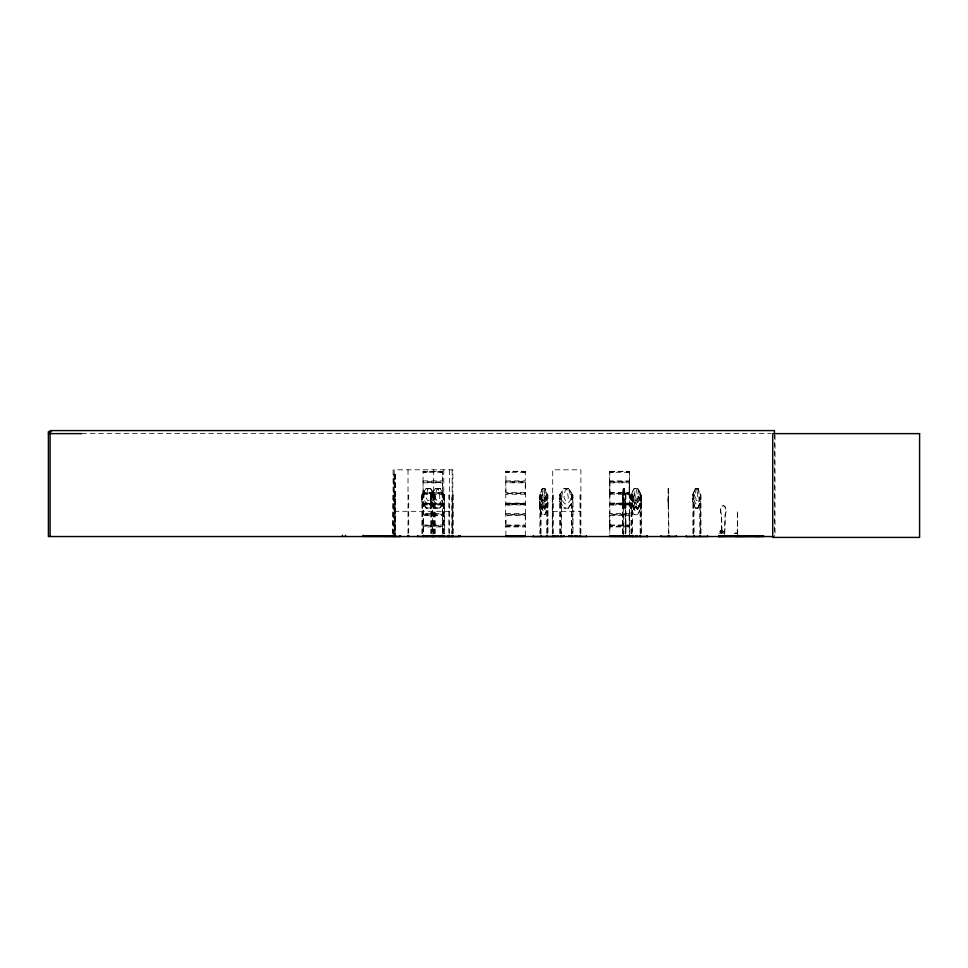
<?xml version="1.0" encoding="UTF-8"?>
<svg xmlns="http://www.w3.org/2000/svg" width="968" height="968" viewBox="0 0 968 968"><rect width="100%" height="100%" fill="white"/><g stroke="black" fill="none" stroke-linecap="round" stroke-linejoin="round"><path stroke-width="0.73" stroke-dasharray="4.84 3.63" d="M442.594 533.489L442.594 526.919L423.161 526.919L422.992 526.217L442.739 526.265L442.703 525.612L423.028 525.66L423.185 520.24M423.185 487.582L422.992 493.063L442.763 493.063L442.703 525.612M505.719 525.66L505.719 526.265L525.515 525.963L505.744 525.66L505.901 520.24M505.901 487.582L505.841 492.748M525.285 520.24L525.479 514.25L505.659 514.407L505.804 493.765M525.285 487.582L525.479 481.604L505.744 481.568L505.877 492.349L525.297 492.349L525.297 482.814L505.877 482.814M609.767 525.116L609.779 520.24M609.779 492.349L609.779 487.582M629.551 526.011L609.622 526.253L609.949 520.24M609.779 480.902L609.719 492.639L609.949 487.582M629.152 520.24L629.394 514.504M629.152 487.582L629.527 482.112L609.622 482.149L609.695 471.283L609.973 472.287M629.333 520.24L629.502 514.807L609.622 514.807L609.937 524.995M629.333 487.582L629.381 482.475M668.404 488.562L668.44 495.023M668.235 488.562L668.404 508.139L668.247 499.96L668.21 503.88M668.368 488.392L668.888 533.574M724.512 534.542L725.056 514.54A5.191 2.674 -90 0 0 725.056 507.196A5.191 2.674 -90 0 0 721.281 507.196A5.191 2.674 -90 0 0 721.281 514.54L721.801 533.114M724.826 533.114L725.335 514.54A5.191 2.674 -90 0 0 725.335 507.196A5.191 2.674 -90 0 0 721.559 507.196A5.191 2.674 -90 0 0 721.559 514.54L722.067 533.114M442.606 471.706L423.064 471.307L423.028 481.568L442.739 482.1M423.185 525.055L442.594 524.995L442.594 515.472L423.161 515.472L423.052 514.855L442.703 514.855M442.739 526.265L442.57 535.861M505.901 480.951L505.768 471.307L525.455 471.343M505.889 525.116L505.768 514.855L525.455 514.807M505.901 525.055L525.297 524.995L525.297 515.472L505.877 515.472M525.43 514.153L525.479 493.063L505.659 493.317L525.455 493.619M525.297 494.273L505.901 494.273M525.285 535.861L525.455 526.265M609.767 525.055L609.743 515.182M629.406 513.996L629.478 492.954M629.333 535.861L629.381 526.12M609.876 513.996L609.937 492.579L609.562 493.208M622.654 494.987L622.545 533.574M629.551 481.81L629.527 471.489M623.344 536.538L623.344 495.023L624.13 489.409M735.825 533.549L735.825 533.465M735.886 533.09L736.733 533.465M721.051 532.206C723.362 531.299 720.168 531.541 720.954 531.831M720.761 531.614C721.184 531.105 720.47 531.529 720.954 531.492M723.072 531.214L722.382 532.158L722.515 531.492M722.793 531.275L722.915 531.747M722.697 531.045L723.011 532.11M720.749 531.517L723.072 532.11M609.949 525.116L609.949 526.919M623.077 494.539L623.077 533.574M722.007 531.117L721.934 532.049M722.043 531.976L722.297 531.117L722.915 532.279M721.547 531.662L721.329 531.263M442.751 504.183L423.149 504.304M525.455 504.292L505.865 504.328M629.394 503.675L609.598 503.529M629.369 526.64L629.152 535.861M625.243 501.497L624.469 508.139L623.307 508.139L622.339 494.963L623.307 488.392L624.469 488.392L625.413 495.023L625.401 533.574M622.533 495.023L623.477 488.392M624.3 508.139L625.413 501.497M544.004 489.409L544.827 497.915L544.004 500.48L543.145 500.48L542.286 495.023L543.145 489.409L544.149 489.409M543.145 495.991L542.286 504.509L543.145 507.063L544.004 507.063L544.827 501.618L544.004 495.991L543 495.991M624.13 503.88L624.287 488.562M736.854 533.549L736.878 532.932M722.709 532.061L723.12 531.347M636.484 489.409L637.634 497.915L636.484 500.48L635.359 500.48L634.258 495.023L635.359 489.409L636.617 489.409M635.359 495.991L634.258 504.509L635.359 507.063L636.484 507.063L637.634 501.618L636.484 495.991L635.238 495.991M541.064 533.574L541.064 495.023L542.286 488.562L544.984 488.562M541.015 501.618L542.286 495.144M722.733 531.807L719.829 531.771M722.358 531.347L722.648 532.182M736.116 533.09L736.297 533.562M629.212 493.874L629.551 514.298L609.562 514.298M632.552 501.618L634.246 495.144L630.87 501.618L634.318 508.139M423.016 481.556L423.161 492.349L442.594 492.349L442.703 482.209L423.113 482.366M422.98 493.111L423.185 535.861M423.161 494.164L442.594 494.273L442.594 513.548L423.161 513.548L423.016 514.807M722.902 531.904L722.866 532.194M721.172 531.142L723.011 531.335L722.261 532.049M430.554 488.562L426.162 488.562L424.032 495.023L424.032 499.96L426.864 503.88M540.422 494.515L540.362 533.574M609.562 493.111L629.285 492.966M629.442 493.777L609.622 493.607M539.648 508.139L539.648 494.963L542.395 488.392M542.431 488.562L539.878 495.023L539.902 533.574M542.249 514.722C538.547 508.575 538.426 501.351 542.092 494.975L544.887 494.975L547.477 501.557L544.887 508.139L542.249 508.139M542.249 494.975L539.587 501.618L542.395 508.139M544.839 507.97L547.392 501.497L544.73 494.975M545.032 508.139C549.776 491.248 547.67 511.842 544.887 514.722L542.092 514.722L539.587 508.079M544.73 514.722L547.392 508.079M698.001 488.562L695.29 488.562L694.032 495.023L692.652 494.963L695.254 488.392L698.037 488.392L700.554 495.023L700.529 533.574M692.737 495.023L695.399 488.392M698.037 508.139L695.254 508.139L692.652 501.557L692.798 494.963L695.435 488.562M697.843 507.97L700.396 501.497L700.481 494.963L697.892 488.392M697.892 508.139L700.396 501.497M442.679 493.716L423.052 493.656M609.646 525.612L629.563 525.806L629.176 515.472M423.149 504.352L442.799 503.735L423.149 503.469L442.775 504.243M394.496 474.598L395.622 474.32L393.77 474.272L393.77 535.28M525.455 482.161L505.719 482.1M440.101 472.275L441.807 472.275M440.101 504.921L441.807 504.921M522.817 472.275L524.523 472.275M522.817 504.921L524.523 504.921M626.695 472.275L628.571 472.275M626.695 504.921L628.571 504.921M630.749 508.139L630.749 494.963L634.197 488.392L637.815 488.392L641.264 494.963L640.889 501.618M630.87 495.023L634.318 488.392M634.197 494.975L630.737 501.618L634.197 508.139L637.815 508.139M637.634 507.97L641.022 501.497L637.561 494.975M637.694 508.139L641.143 501.497L637.694 494.975L634.064 494.975M637.561 514.722L641.022 508.079M424.093 472.275L427.106 472.275M424.093 504.921L427.106 504.921M506.809 472.275L509.821 472.275M506.809 504.921L509.821 504.921M610.687 472.275L613.869 472.275M426.186 508.139L421.866 501.497L421.721 494.963L426.186 488.392M421.866 495.023L426.247 488.562M430.457 507.97L434.85 501.497M430.53 508.139L434.753 501.497M559.855 495.023L564.15 488.562M572.657 495.023L572.657 501.497L568.361 507.97L564.066 507.97M568.434 508.139L572.657 501.497M719.938 531.807L723.181 531.662M444.397 495.023L444.627 501.557L439.944 508.139L435.273 508.139L430.663 501.557L430.663 494.963L435.346 488.392L440.029 488.392L444.627 494.963L444.699 533.574M435.418 488.562L430.893 495.023L430.941 533.574M439.871 507.97L444.481 501.497M429.731 503.88L432.611 499.96L432.611 495.023L430.457 488.562L434.753 495.023M439.133 503.88L442.122 499.96L442.122 495.023L439.871 488.562M423.016 471.343L442.606 471.658M609.876 503.469L629.502 504.292M442.703 481.507L442.679 471.343M525.358 503.929L505.671 503.626L525.406 503.953M442.545 472.287L423.21 472.287M442.545 504.933L423.234 504.921M525.261 472.287L525.261 471.307L505.865 471.319L505.913 472.287M505.901 503.215L525.285 503.215L525.285 504.921L505.901 504.921L505.937 503.215L525.261 503.239M629.309 472.287L609.792 472.287M609.816 503.215L629.309 503.203L609.792 503.239L609.779 504.921L629.115 504.921M525.237 472.275L505.937 472.275M432.188 533.574L432.043 494.963M629.26 504.292L609.876 503.929M640.102 494.963L641.53 495.023L641.53 533.574M631.862 495.011L631.959 533.574M629.502 471.343L629.333 480.902L609.755 480.902L609.779 471.573M443.223 494.963L444.699 495.023M546.702 494.515L546.811 533.574M693.427 494.515L693.608 533.574M433.591 494.515L435.104 495.023M571.495 494.515L573.008 495.023L573.008 533.574M81.663 433.628L771.218 433.628M609.731 471.319L629.321 471.343M609.538 471.489L629.369 471.706M423.161 480.902L442.594 480.902L442.594 471.331M505.877 480.902L525.297 480.902L525.297 471.331M609.622 481.568L629.563 481.701M423.161 482.814L442.594 482.814L442.739 493.014M609.755 482.814L629.357 482.814L629.381 492.688M426.089 488.392L430.615 488.392M542.249 488.392L545.032 488.392L547.537 495.023L547.513 533.574M568.519 488.392L563.993 488.392L559.625 494.963L561.355 495.023L561.355 533.574M439.956 488.562L435.346 488.562L433.083 495.023L433.083 499.96L436.12 503.88M568.458 488.562L564.066 488.562L561.936 495.023L561.936 499.96L564.767 503.88L567.635 503.88L570.515 499.96L570.515 495.023L568.361 488.562L572.754 495.023L572.717 533.574M624.457 488.562L623.332 488.562L622.847 495.023L622.811 533.574M637.767 488.562L634.246 488.562L632.552 495.023L632.358 536.538M438.419 489.409L436.834 489.409L435.358 495.023L435.358 497.915L436.834 500.48L438.347 500.48L439.883 497.915L438.347 489.409M567.042 489.409L565.518 489.409L564.054 495.023L564.054 497.915L565.518 500.48L566.946 500.48L568.349 497.915L566.946 489.409M697.154 489.409L696.161 489.409L695.29 495.023L696.161 500.48L697.008 500.48L697.831 497.915L697.008 489.409M609.755 492.349L629.357 492.349M609.743 494.164L629.357 494.273M640.017 494.454L640.187 533.574M546.702 494.963L547.985 495.023L547.985 533.574M560.92 494.963L561.065 533.574M571.568 494.963L571.531 533.574M393.093 495.023L392.548 533.549M394.157 495.023L395.525 495.023M408.012 495.023L408.714 495.023L408.714 533.549M421.721 494.963L423.452 495.023L423.452 533.574M430.663 494.963L432.43 495.023L432.43 536.538M449.527 495.023L448.825 495.023L448.825 533.549M539.648 494.963L541.064 495.023M580.897 495.023L580.014 495.023L580.014 533.549M622.339 494.963L623.344 495.023M625.134 495.023L625.933 495.023L625.933 533.574M630.749 494.963L632.358 495.023M539.503 501.557L542.431 507.97M559.879 533.574L559.77 495.023L559.855 501.497M622.339 501.557L623.477 508.139M692.882 501.497L695.399 508.139M525.297 503.832L505.865 504.352M609.743 503.784L629.357 503.832M610.784 504.751L613.869 504.921M430.554 507.97L426.162 507.97L421.721 501.557L426.089 508.139L430.615 508.139M435.346 507.97L439.956 507.97M542.286 507.97L544.984 507.97M623.332 507.97L624.457 507.97M634.246 507.97L637.767 507.97M695.29 507.97L698.001 507.97M568.519 508.139L563.993 508.139L559.625 501.557M640.889 508.079L637.694 514.722L634.064 514.722M394.157 511.31L452.867 511.31M552.692 511.31L580.897 511.31M505.877 513.548L525.297 513.609M629.357 513.548L609.755 513.548L609.755 494.273M423.028 514.214L442.727 514.214M609.755 515.472L629.357 515.472L629.309 525.66M609.755 524.995L629.357 524.995M505.901 535.861L505.877 526.919L525.297 526.919M629.357 526.919L609.755 526.919L609.755 533.489M721.245 531.275L723.108 531.42M718.837 533.15L726.508 533.15M734.664 533.392L737.108 533.283M443.175 494.515L443.199 533.574M439.944 488.392L444.481 495.023L444.445 533.574M435.346 508.139L430.82 501.497L430.748 494.963M568.434 488.392L572.899 494.963M559.77 501.497L564.15 507.97M430.53 488.392L434.995 494.963L435.104 533.574M632.552 499.96L634.827 503.88L637.077 503.88L639.316 499.96L639.316 495.023L637.634 488.562L641.022 495.023L641.01 508.139M632.552 506.554L634.827 510.463L637.077 510.463L639.316 506.554L639.316 501.618L637.634 495.144M637.694 488.392L641.143 495.023L641.119 533.574M634.379 507.97C627.796 491.429 629.999 511.842 634.246 514.553M630.737 508.079L634.197 514.722M629.309 481.507L629.333 480.902M609.84 514.903L609.913 515.121M525.455 493.014L525.285 492.349M505.719 526.205L505.901 526.919M541.015 499.96L542.709 503.88L544.403 503.88L546.121 499.96L544.839 488.562L547.392 495.023M541.015 506.554L542.709 510.463L544.403 510.463L546.121 506.554L544.839 495.144M609.828 482.27L609.937 492.349M697.843 488.562L699.126 499.96L697.408 503.88L695.714 503.88L694.032 499.96L694.032 495.023L694.08 533.574M629.176 492.579L629.176 482.814M622.847 499.96L623.489 503.88M624.3 488.392L625.243 495.023L625.134 533.574M623.332 497.915L623.961 500.48L623.961 489.409M609.767 526.749L609.949 535.861M668.174 501.497L668.368 508.139M668.198 488.392L668.235 508.139M775.029 435.116L775.029 536.538M774.436 433.628L774.436 536.538M737.447 534.965L737.447 510.717L737.241 534.965M737.108 533.453L734.664 533.344M735.728 533.586L735.365 532.86L735.365 533.586M721.777 533.041L721.777 530.766L720.228 530.766L720.228 533.041M721.45 530.766L721.45 533.041M720.543 530.766L720.543 533.041M700.989 533.574L700.989 495.023L699.707 494.454L699.828 533.574M700.288 495.023L700.288 536.538M693.366 495.023L693.366 533.574M692.882 495.023L692.906 533.574M668.259 494.479L668.428 536.538M640.598 495.023L640.598 533.574M631.426 495.023L631.426 533.574M630.991 495.023L631.027 533.574M625.667 495.023L625.667 533.574M580.897 533.549L580.897 469.807L552.692 469.807L552.692 533.549M580.413 495.023L580.497 533.549M571.822 495.023L571.822 536.538M560.182 495.023L560.182 533.574M553.176 533.549L553.176 495.023L552.292 495.023L552.292 533.549M552.776 495.023L552.776 533.549M547.283 495.023L547.283 536.538M540.604 533.574L540.495 494.479M453.242 533.549L453.242 495.023L451.874 495.023L451.874 533.549M452.661 495.023L452.661 533.549L452.867 469.807L394.157 469.807L394.157 533.549M452.141 469.807L452.129 533.549M449.527 469.807L449.527 533.549M443.78 469.807L443.78 511.31M443.453 495.023L443.453 533.574M434.898 494.963L434.814 533.574M433.918 495.023L433.918 536.538M433.688 469.807L433.628 533.574M431.184 495.023L431.184 533.574M422.278 495.023L422.278 533.574M421.988 495.023L421.988 533.574M408.012 469.807L408.012 533.549M395.622 474.272L395.622 533.574M395.513 474.272L395.513 536.538M395.138 495.023L395.138 533.549M394.654 474.272L394.654 536.538M394.496 474.272L394.496 536.538M394.194 474.272L394.327 536.538M393.081 469.807L393.093 533.549M668.235 497.915L668.222 500.48L668.198 497.915M545.371 509.349L544.669 509.483L543.484 505.308L542.346 509.362L541.608 509.507L543.024 504.352L541.778 499.331L543.447 503.372L544.585 499.44L545.286 499.403L543.919 504.376L545.371 509.349M633.217 499.403L635.032 504.376C631.136 509.991 634.33 512.241 635.613 505.308C636.811 512.254 640.163 509.991 636.218 504.352C639.751 499.234 637.162 496.572 635.661 503.372L634.149 499.44L633.217 499.403M427.614 489.409L426.15 497.915L427.614 500.48L429.042 500.48L430.445 497.915L430.445 495.023L429.042 489.409L427.614 489.409M423.21 503.203L442.57 503.215L423.234 503.215"/><path stroke-width="1.45" d="M385.022 536.502L385.022 535.679M444.614 536.502L444.627 535.679M676.39 536.502L676.39 535.679M615.104 536.405L615.14 535.679M630.265 536.538L630.422 535.679M558.076 536.405L558.125 535.679M407.831 536.405L407.855 535.752L407.951 536.538M532.872 536.538L563.92 536.429M685.889 536.538L708.007 536.453M417.123 536.429L460.199 536.502L460.187 535.679M433.821 536.429L433.785 535.461M763.498 535.715L763.522 536.514L718.522 536.453L758.948 535.849L759.166 536.502M719.405 536.502L719.66 536.163M722.322 536.514L722.031 535.849L722.854 536.163M755.27 536.514L755.754 535.849L756.008 536.538L754.98 535.849L754.762 536.502M757.956 536.502L758.985 536.163M758.464 536.514L758.948 535.849M719.091 536.538L718.837 535.849M417.607 536.429L417.692 535.752L417.789 536.538M427.118 536.429L427.215 535.752L427.311 536.538M434.329 536.429L434.426 535.752M393.141 536.381L393.069 535.461M51.425 431.68L48.4 431.68L48.4 536.538L772.924 536.538M48.4 433.628L81.602 433.628M423.185 535.861L442.57 535.861M505.901 535.861L525.285 535.861M609.779 535.861L629.333 535.861M763.522 536.078L735.377 536.514M363.194 536.212L394.327 536.212M423.149 536.115L442.606 536.139M505.865 536.115L525.321 536.139M609.731 536.139L629.369 536.139M718.8 536.163L763.522 536.284M363.194 536.381L400.583 536.502L400.595 535.679M505.877 536.478L525.297 536.478M568.785 536.538L568.785 535.679L568.881 536.32L586.741 536.502M609.755 536.478L647.834 536.502M676.499 536.429L660.817 536.502L660.926 535.679M395.513 536.381L395.646 535.461M441.299 536.429L441.202 535.752M439.484 536.429L439.387 535.752M431.062 536.429L430.978 535.752L430.881 536.538M458.856 536.429L458.784 535.752L458.711 536.538M448.184 536.429L448.317 535.679M647.41 536.429L647.338 535.752M554.64 536.405L554.579 535.679M449.733 536.429L449.684 535.752L449.575 536.538M575.137 536.429L575.101 535.752L575.065 536.538M633.375 536.405L633.362 535.752M618.08 536.405L618.056 535.679M774.436 433.628L774.436 430.591L50.106 430.591L50.106 536.538M707.584 535.679L707.584 536.538M700.215 535.461L700.215 536.538M699.743 535.461L699.803 536.538M694.153 535.461L694.104 536.538M693.693 535.461L693.693 536.538M686.312 535.679L686.312 536.538M668.973 535.461L668.888 536.538M668.356 535.461L668.428 536.538M647.265 535.679L647.265 536.538M640.489 535.461L640.489 536.538M640.09 535.461L640.09 536.538M636.944 535.679L636.944 536.538M635.601 535.679L635.601 536.538M633.338 535.679L633.338 536.538M632.467 535.461L632.467 536.538M632.068 535.461L632.068 536.538M625.643 535.461L625.643 536.538M625.11 535.461L625.292 536.538M623.368 535.461L623.368 536.538M622.835 535.461L622.835 536.538M586.451 535.679L586.451 536.538M580.352 535.461L580.352 536.538M579.965 535.461L579.965 536.538M577.194 535.679L577.194 536.538M571.689 535.461L571.689 536.538M571.398 535.461L571.398 536.538M564.102 535.679L564.102 536.538M561.5 535.461L561.5 536.538M561.198 535.461L561.198 536.538M555.692 535.679L555.692 536.538M553.224 535.461L553.224 536.538M552.837 535.461L552.837 536.538M547.198 535.461L547.198 536.538M546.739 535.461L546.787 536.538M541.148 535.461L541.088 536.538M540.676 535.461L540.676 536.538M533.308 535.679L533.308 536.538M452.141 535.461L452.129 536.538M451.766 535.461L451.766 536.538M449.249 535.244L449.249 536.538M448.741 535.461L448.741 536.538M447.627 535.679L447.627 536.538M443.308 535.461L443.308 536.538M443.054 535.461L443.054 536.538M441.106 535.679L441.106 536.538M439.303 535.679L439.303 536.538M434.523 535.679L434.523 536.538M433.495 535.461L433.495 536.538M432.575 535.461L432.575 536.538M432.333 535.461L432.333 536.538M426.198 535.679L426.198 536.538M423.597 535.461L423.597 536.538M423.306 535.461L423.306 536.538M408.798 535.461L408.798 536.538M399.772 535.679L399.772 536.538M395.259 535.461L395.259 536.538M394.327 535.244L394.327 536.538M392.524 535.461L392.548 536.538M388.688 535.679L388.688 536.538M363.194 535.244L363.194 536.538M345.467 535.244L345.467 536.538M342.442 535.244L342.442 536.538M919.6 433.628L772.73 433.628L772.73 537.409L919.6 537.409L919.6 433.628M452.685 536.538L452.685 535.461L452.661 536.538"/></g></svg>
